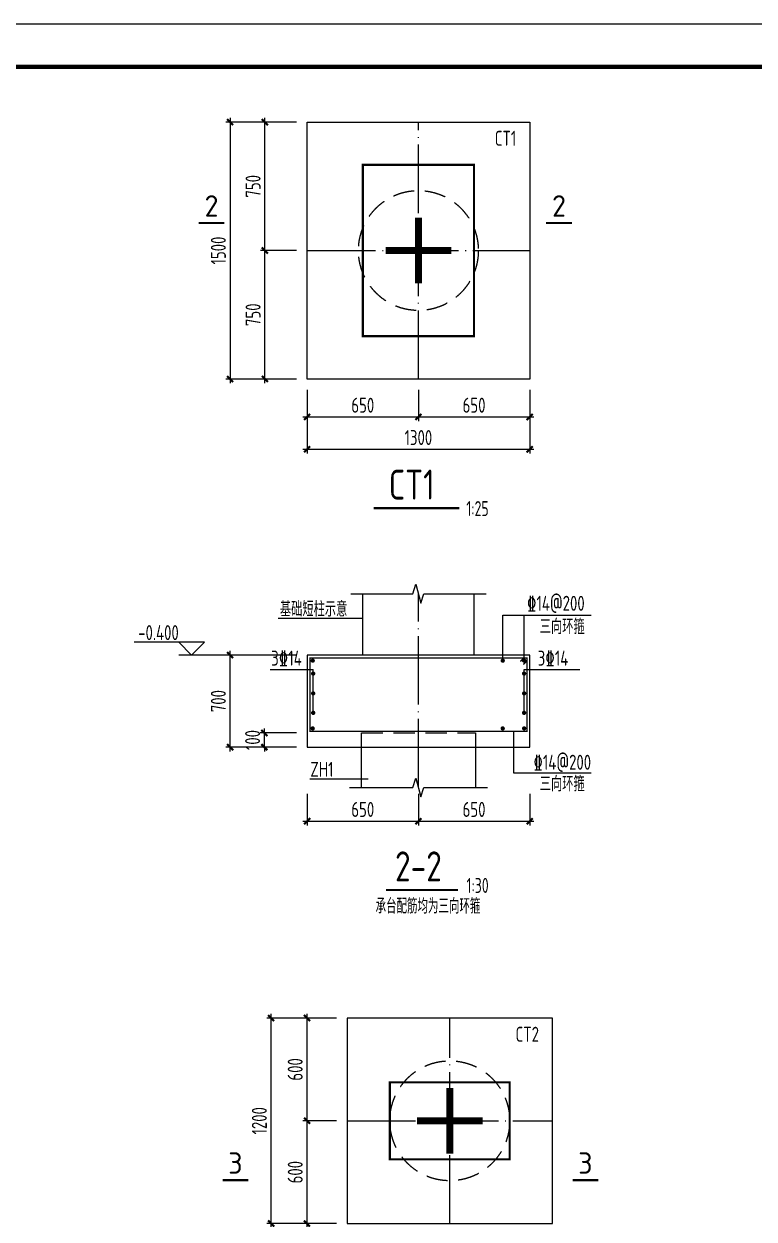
# Model space of a CAD drawing. Extents: x -2746917 to -971774, y -3334247 to -3250358.
# Drawn here: x -2336647 to -2319584, y -3302082 to -3274173 of the extents above; entities that cross this region are included whole.
import ezdxf
from ezdxf.enums import TextEntityAlignment as Align

# ---------------------------------------------------------------- set-up
doc = ezdxf.new("R2010")
doc.units = 0
doc.header["$LTSCALE"] = 1000
doc.header["$MEASUREMENT"] = 0
doc.header["$PDMODE"] = 35
doc.linetypes.add('DASHED', pattern=[0.75, 0.5, -0.25])
doc.linetypes.add('DOTE', pattern=[2.42, 2, -0.2, 0.02, -0.2])
doc.layers.get('0').update_dxf_attribs({"linetype": 'CONTINUOUS'})
doc.layers.get('Defpoints').update_dxf_attribs({"linetype": 'CONTINUOUS'})
for name, color, linetype in [('AXIS', 253, 'DOTE'), ('BASE_DE', 7, 'CONTINUOUS'), ('COLU', 7, 'CONTINUOUS'), ('COLU_DE_TH', 7, 'CONTINUOUS'), ('DIM', 3, 'CONTINUOUS'), ('NUM', 7, 'CONTINUOUS'), ('PILE_DE', 7, 'CONTINUOUS'), ('PILE_DE_DASH', 9, 'DASHED'), ('PUB_TITLE', 4, 'CONTINUOUS'), ('REIN', 1, 'CONTINUOUS'), ('TEXT', 7, 'CONTINUOUS'), ('THICK', 6, 'CONTINUOUS'), ('THIN', 7, 'CONTINUOUS')]:
    doc.layers.add(name, color=color, linetype=linetype)
doc.layers.add('yichutu', color=7, linetype='CONTINUOUS', true_color=0xffffff, plot=False)
doc.styles.add('TSSD_Dimension', font='tssdeng.shx', dxfattribs={"width": 0.75, "bigfont": 'Hztxt.shx'})
doc.styles.add('TSSD_Label', font='tssdeng.shx', dxfattribs={"width": 0.75, "bigfont": 'hztxt.shx'})
doc.styles.add('TSSD_Norm', font='tssdeng.shx', dxfattribs={"width": 0.75, "bigfont": 'hztxt.shx'})
doc.styles.add('TSSD_Rein', font='Tssdeng.shx', dxfattribs={"width": 0.75, "bigfont": 'hztxt.shx'})
doc.dimstyles.new('TSSD_25_100', dxfattribs={"dimtxt": 350, "dimasz": 100, "dimexe": 100, "dimexo": 250, "dimgap": 100, "dimtad": 1, "dimdec": 0, "dimlfac": 0.25, "dimzin": 0, "dimdsep": 46, "dimtxsty": 'TSSD_Dimension', "dimblk": 'ARCHTICK', "dimcen": 0, "dimdle": 100, "dimclrt": 7, "dimadec": 0, "dimazin": 0, "dimtfac": 1, "dimtdec": 0, "dimtix": 1, "dimtmove": 2, "dimatfit": 3, "dimfxl": 1, "dimtolj": 1, "dimtzin": 0, "dimarcsym": 0})
doc.dimstyles.new('TSSD_30_100', dxfattribs={"dimtxt": 350, "dimasz": 100, "dimexe": 100, "dimexo": 250, "dimgap": 100, "dimtad": 1, "dimdec": 0, "dimlfac": 0.3, "dimzin": 0, "dimdsep": 46, "dimtxsty": 'TSSD_Dimension', "dimblk": 'ARCHTICK', "dimcen": 0, "dimdle": 100, "dimclrt": 7, "dimadec": 0, "dimazin": 0, "dimtfac": 1, "dimtdec": 0, "dimtix": 1, "dimtmove": 2, "dimatfit": 3, "dimfxl": 1, "dimtolj": 1, "dimtzin": 0, "dimarcsym": 0})

# ---------------------------------------------------------------- blocks, each defined once
blk = doc.blocks.new('_ArchTick')
at = {"color": 0, "const_width": 0.5}
blk.add_lwpolyline([(-0.71, -0.71), (0.71, 0.71)], dxfattribs=at)
blk = doc.blocks.new('*D2698')
at = {"layer": 'Defpoints', "color": 0}
for p in [(-2331828, -3288912), (-2330028, -3288912), (-2330028, -3291062)]:
    blk.add_point(p, dxfattribs=at)
at = {"layer": 'DIM', "color": 0, "lineweight": -2}
for p, q in [((-2330278, -3288912), (-2331928, -3288912)), ((-2331828, -3291162), (-2331828, -3288812)), ((-2330278, -3291062), (-2331928, -3291062))]:
    blk.add_line(p, q, dxfattribs=at)
at = {"layer": 'DIM', "color": 0, "lineweight": -2, "xscale": 100, "yscale": 100, "zscale": 100}
for p, rotation in [((-2331828, -3288912), 90), ((-2331828, -3291062), 270)]:
    blk.add_blockref('_ArchTick', p, dxfattribs=dict(at, rotation=rotation))
at = {"layer": 'DIM', "color": 7, "insert": (-2332103, -3289987), "char_height": 350, "attachment_point": 5, "rotation": 90, "style": 'TSSD_Dimension'}
blk.add_mtext('\\A1;700', dxfattribs=at)
blk = doc.blocks.new('*D2699')
at = {"layer": 'Defpoints', "color": 0}
for p in [(-2331028, -3290729), (-2330028, -3290729), (-2330028, -3291062)]:
    blk.add_point(p, dxfattribs=at)
at = {"layer": 'DIM', "color": 0, "lineweight": -2}
for p, q in [((-2331028, -3290729), (-2331028, -3290629)), ((-2330278, -3290729), (-2331128, -3290729)), ((-2331028, -3291062), (-2331028, -3290729)), ((-2330278, -3291062), (-2331128, -3291062)), ((-2331028, -3291062), (-2331028, -3291162))]:
    blk.add_line(p, q, dxfattribs=at)
at = {"layer": 'DIM', "color": 0, "lineweight": -2, "xscale": 100, "yscale": 100, "zscale": 100}
for p, rotation in [((-2331028, -3290729), 270), ((-2331028, -3291062), 90)]:
    blk.add_blockref('_ArchTick', p, dxfattribs=dict(at, rotation=rotation))
at = {"layer": 'DIM', "color": 7, "insert": (-2331303, -3290895), "char_height": 350, "attachment_point": 5, "rotation": 90, "style": 'TSSD_Dimension'}
blk.add_mtext('\\A1;100', dxfattribs=at)
blk = doc.blocks.new('_reinbk')
blk.add_line((0, 0), (0, 0))
blk = doc.blocks.new('A$C4DB71547')
at = {"layer": 'REIN', "color": 4, "const_width": 20}
for points in [[(20.9, 106.2), (20.9, -85.5)], [(-75, 10.3), (116.8, 10.3)]]:
    blk.add_lwpolyline(points, dxfattribs=at)
blk = doc.blocks.new('*D2705')
at = {"layer": 'Defpoints', "color": 0, "ltscale": 1.5}
for p in [(-2330028, -3282465), (-2327428, -3282465), (-2327428, -3283352)]:
    blk.add_point(p, dxfattribs=at)
at = {"layer": 'DIM', "color": 0, "lineweight": -2, "ltscale": 1.5}
for p, q in [((-2330028, -3282715), (-2330028, -3283452)), ((-2327428, -3282715), (-2327428, -3283452)), ((-2330128, -3283352), (-2327328, -3283352))]:
    blk.add_line(p, q, dxfattribs=at)
at = {"layer": 'DIM', "color": 0, "lineweight": -2, "ltscale": 1.5, "xscale": 100, "yscale": 100, "zscale": 100, "rotation": 180}
blk.add_blockref('_ArchTick', (-2330028, -3283352), dxfattribs=at)
at = {"layer": 'DIM', "color": 0, "lineweight": -2, "ltscale": 1.5, "xscale": 100, "yscale": 100, "zscale": 100}
blk.add_blockref('_ArchTick', (-2327428, -3283352), dxfattribs=at)
at = {"layer": 'DIM', "color": 7, "ltscale": 1.5, "insert": (-2328728, -3283077), "char_height": 350, "attachment_point": 5, "style": 'TSSD_Dimension'}
blk.add_mtext('\\A1;650', dxfattribs=at)
blk = doc.blocks.new('*D2706')
at = {"layer": 'Defpoints', "color": 0, "ltscale": 1.5}
for p in [(-2327428, -3282465), (-2324828, -3282465), (-2324828, -3283352)]:
    blk.add_point(p, dxfattribs=at)
at = {"layer": 'DIM', "color": 0, "lineweight": -2, "ltscale": 1.5}
for p, q in [((-2327428, -3282715), (-2327428, -3283452)), ((-2324828, -3282715), (-2324828, -3283452)), ((-2327528, -3283352), (-2324728, -3283352))]:
    blk.add_line(p, q, dxfattribs=at)
at = {"layer": 'DIM', "color": 0, "lineweight": -2, "ltscale": 1.5, "xscale": 100, "yscale": 100, "zscale": 100, "rotation": 180}
blk.add_blockref('_ArchTick', (-2327428, -3283352), dxfattribs=at)
at = {"layer": 'DIM', "color": 0, "lineweight": -2, "ltscale": 1.5, "xscale": 100, "yscale": 100, "zscale": 100}
blk.add_blockref('_ArchTick', (-2324828, -3283352), dxfattribs=at)
at = {"layer": 'DIM', "color": 7, "ltscale": 1.5, "insert": (-2326128, -3283077), "char_height": 350, "attachment_point": 5, "style": 'TSSD_Dimension'}
blk.add_mtext('\\A1;650', dxfattribs=at)
blk = doc.blocks.new('*D2707')
at = {"layer": 'Defpoints', "color": 0, "ltscale": 1.5}
for p in [(-2331016, -3279465), (-2330028, -3279465), (-2330028, -3282465)]:
    blk.add_point(p, dxfattribs=at)
at = {"layer": 'DIM', "color": 0, "lineweight": -2, "ltscale": 1.5}
for p, q in [((-2330278, -3279465), (-2331116, -3279465)), ((-2331016, -3282565), (-2331016, -3279365)), ((-2330278, -3282465), (-2331116, -3282465))]:
    blk.add_line(p, q, dxfattribs=at)
at = {"layer": 'DIM', "color": 0, "lineweight": -2, "ltscale": 1.5, "xscale": 100, "yscale": 100, "zscale": 100}
for p, rotation in [((-2331016, -3279465), 90), ((-2331016, -3282465), 270)]:
    blk.add_blockref('_ArchTick', p, dxfattribs=dict(at, rotation=rotation))
at = {"layer": 'DIM', "color": 7, "ltscale": 1.5, "insert": (-2331291, -3280965), "char_height": 350, "attachment_point": 5, "rotation": 90, "style": 'TSSD_Dimension'}
blk.add_mtext('\\A1;750', dxfattribs=at)
blk = doc.blocks.new('*D2708')
at = {"layer": 'Defpoints', "color": 0, "ltscale": 1.5}
for p in [(-2331016, -3276465), (-2330028, -3276465), (-2330028, -3279465)]:
    blk.add_point(p, dxfattribs=at)
at = {"layer": 'DIM', "color": 0, "lineweight": -2, "ltscale": 1.5}
for p, q in [((-2331016, -3279565), (-2331016, -3276365)), ((-2330278, -3276465), (-2331116, -3276465)), ((-2330278, -3279465), (-2331116, -3279465))]:
    blk.add_line(p, q, dxfattribs=at)
at = {"layer": 'DIM', "color": 0, "lineweight": -2, "ltscale": 1.5, "xscale": 100, "yscale": 100, "zscale": 100}
for p, rotation in [((-2331016, -3276465), 90), ((-2331016, -3279465), 270)]:
    blk.add_blockref('_ArchTick', p, dxfattribs=dict(at, rotation=rotation))
at = {"layer": 'DIM', "color": 7, "ltscale": 1.5, "insert": (-2331291, -3277965), "char_height": 350, "attachment_point": 5, "rotation": 90, "style": 'TSSD_Dimension'}
blk.add_mtext('\\A1;750', dxfattribs=at)
blk = doc.blocks.new('*D2709')
at = {"layer": 'Defpoints', "color": 0, "ltscale": 1.5}
for p in [(-2330028, -3276465), (-2331828, -3282465), (-2330028, -3282465)]:
    blk.add_point(p, dxfattribs=at)
at = {"layer": 'DIM', "color": 0, "lineweight": -2, "ltscale": 1.5}
for p, q in [((-2331828, -3276365), (-2331828, -3282565)), ((-2330278, -3276465), (-2331928, -3276465)), ((-2330278, -3282465), (-2331928, -3282465))]:
    blk.add_line(p, q, dxfattribs=at)
at = {"layer": 'DIM', "color": 0, "lineweight": -2, "ltscale": 1.5, "xscale": 100, "yscale": 100, "zscale": 100}
for p, rotation in [((-2331828, -3276465), 90), ((-2331828, -3282465), 270)]:
    blk.add_blockref('_ArchTick', p, dxfattribs=dict(at, rotation=rotation))
at = {"layer": 'DIM', "color": 7, "ltscale": 1.5, "insert": (-2332103, -3279465), "char_height": 350, "attachment_point": 5, "rotation": 90, "style": 'TSSD_Dimension'}
blk.add_mtext('\\A1;1500', dxfattribs=at)
blk = doc.blocks.new('*D2710')
at = {"layer": 'Defpoints', "color": 0, "ltscale": 1.5}
for p in [(-2330028, -3282465), (-2324828, -3282465), (-2324828, -3284107)]:
    blk.add_point(p, dxfattribs=at)
at = {"layer": 'DIM', "color": 0, "lineweight": -2, "ltscale": 1.5}
for p, q in [((-2330028, -3282715), (-2330028, -3284207)), ((-2324828, -3282715), (-2324828, -3284207)), ((-2330128, -3284107), (-2324728, -3284107))]:
    blk.add_line(p, q, dxfattribs=at)
at = {"layer": 'DIM', "color": 0, "lineweight": -2, "ltscale": 1.5, "xscale": 100, "yscale": 100, "zscale": 100, "rotation": 180}
blk.add_blockref('_ArchTick', (-2330028, -3284107), dxfattribs=at)
at = {"layer": 'DIM', "color": 0, "lineweight": -2, "ltscale": 1.5, "xscale": 100, "yscale": 100, "zscale": 100}
blk.add_blockref('_ArchTick', (-2324828, -3284107), dxfattribs=at)
at = {"layer": 'DIM', "color": 7, "ltscale": 1.5, "insert": (-2327428, -3283832), "char_height": 350, "attachment_point": 5, "style": 'TSSD_Dimension'}
blk.add_mtext('\\A1;1300', dxfattribs=at)
blk = doc.blocks.new('*D2711')
at = {"layer": 'Defpoints', "color": 0, "ltscale": 1.5}
for p in [(-2330028, -3291899), (-2327428, -3291899), (-2327428, -3292791)]:
    blk.add_point(p, dxfattribs=at)
at = {"layer": 'DIM', "color": 0, "lineweight": -2, "ltscale": 1.5}
for p, q in [((-2330028, -3292149), (-2330028, -3292891)), ((-2327428, -3292149), (-2327428, -3292891)), ((-2330128, -3292791), (-2327328, -3292791))]:
    blk.add_line(p, q, dxfattribs=at)
at = {"layer": 'DIM', "color": 0, "lineweight": -2, "ltscale": 1.5, "xscale": 100, "yscale": 100, "zscale": 100, "rotation": 180}
blk.add_blockref('_ArchTick', (-2330028, -3292791), dxfattribs=at)
at = {"layer": 'DIM', "color": 0, "lineweight": -2, "ltscale": 1.5, "xscale": 100, "yscale": 100, "zscale": 100}
blk.add_blockref('_ArchTick', (-2327428, -3292791), dxfattribs=at)
at = {"layer": 'DIM', "color": 7, "ltscale": 1.5, "insert": (-2328728, -3292516), "char_height": 350, "attachment_point": 5, "style": 'TSSD_Dimension'}
blk.add_mtext('\\A1;650', dxfattribs=at)
blk = doc.blocks.new('*D2712')
at = {"layer": 'Defpoints', "color": 0, "ltscale": 1.5}
for p in [(-2327428, -3291899), (-2324828, -3291899), (-2324828, -3292791)]:
    blk.add_point(p, dxfattribs=at)
at = {"layer": 'DIM', "color": 0, "lineweight": -2, "ltscale": 1.5}
for p, q in [((-2327428, -3292149), (-2327428, -3292891)), ((-2324828, -3292149), (-2324828, -3292891)), ((-2327528, -3292791), (-2324728, -3292791))]:
    blk.add_line(p, q, dxfattribs=at)
at = {"layer": 'DIM', "color": 0, "lineweight": -2, "ltscale": 1.5, "xscale": 100, "yscale": 100, "zscale": 100, "rotation": 180}
blk.add_blockref('_ArchTick', (-2327428, -3292791), dxfattribs=at)
at = {"layer": 'DIM', "color": 0, "lineweight": -2, "ltscale": 1.5, "xscale": 100, "yscale": 100, "zscale": 100}
blk.add_blockref('_ArchTick', (-2324828, -3292791), dxfattribs=at)
at = {"layer": 'DIM', "color": 7, "ltscale": 1.5, "insert": (-2326128, -3292516), "char_height": 350, "attachment_point": 5, "style": 'TSSD_Dimension'}
blk.add_mtext('\\A1;650', dxfattribs=at)
blk = doc.blocks.new('*D2716')
at = {"layer": 'Defpoints', "color": 0, "ltscale": 1.5}
for p in [(-2329095, -3297386), (-2330032, -3299786), (-2329095, -3299786)]:
    blk.add_point(p, dxfattribs=at)
at = {"layer": 'DIM', "color": 0, "lineweight": -2, "ltscale": 1.5}
for p, q in [((-2329345, -3297386), (-2330132, -3297386)), ((-2330032, -3297286), (-2330032, -3299886)), ((-2329345, -3299786), (-2330132, -3299786))]:
    blk.add_line(p, q, dxfattribs=at)
at = {"layer": 'DIM', "color": 0, "lineweight": -2, "ltscale": 1.5, "xscale": 100, "yscale": 100, "zscale": 100}
for p, rotation in [((-2330032, -3297386), 90), ((-2330032, -3299786), 270)]:
    blk.add_blockref('_ArchTick', p, dxfattribs=dict(at, rotation=rotation))
at = {"layer": 'DIM', "color": 7, "ltscale": 1.5, "insert": (-2330307, -3298586), "char_height": 350, "attachment_point": 5, "rotation": 90, "style": 'TSSD_Dimension'}
blk.add_mtext('\\A1;600', dxfattribs=at)
blk = doc.blocks.new('*D2717')
at = {"layer": 'Defpoints', "color": 0, "ltscale": 1.5}
for p in [(-2329095, -3299786), (-2330032, -3302186), (-2329095, -3302186)]:
    blk.add_point(p, dxfattribs=at)
at = {"layer": 'DIM', "color": 0, "lineweight": -2, "ltscale": 1.5}
for p, q in [((-2329345, -3299786), (-2330132, -3299786)), ((-2330032, -3299686), (-2330032, -3302286)), ((-2329345, -3302186), (-2330132, -3302186))]:
    blk.add_line(p, q, dxfattribs=at)
at = {"layer": 'DIM', "color": 0, "lineweight": -2, "ltscale": 1.5, "xscale": 100, "yscale": 100, "zscale": 100}
for p, rotation in [((-2330032, -3299786), 90), ((-2330032, -3302186), 270)]:
    blk.add_blockref('_ArchTick', p, dxfattribs=dict(at, rotation=rotation))
at = {"layer": 'DIM', "color": 7, "ltscale": 1.5, "insert": (-2330307, -3300986), "char_height": 350, "attachment_point": 5, "rotation": 90, "style": 'TSSD_Dimension'}
blk.add_mtext('\\A1;600', dxfattribs=at)
blk = doc.blocks.new('*D2718')
at = {"layer": 'Defpoints', "color": 0, "ltscale": 1.5}
for p in [(-2330870, -3297386), (-2329095, -3297386), (-2329095, -3302186)]:
    blk.add_point(p, dxfattribs=at)
at = {"layer": 'DIM', "color": 0, "lineweight": -2, "ltscale": 1.5}
for p, q in [((-2329345, -3297386), (-2330970, -3297386)), ((-2330870, -3302286), (-2330870, -3297286)), ((-2329345, -3302186), (-2330970, -3302186))]:
    blk.add_line(p, q, dxfattribs=at)
at = {"layer": 'DIM', "color": 0, "lineweight": -2, "ltscale": 1.5, "xscale": 100, "yscale": 100, "zscale": 100}
for p, rotation in [((-2330870, -3297386), 90), ((-2330870, -3302186), 270)]:
    blk.add_blockref('_ArchTick', p, dxfattribs=dict(at, rotation=rotation))
at = {"layer": 'DIM', "color": 7, "ltscale": 1.5, "insert": (-2331145, -3299786), "char_height": 350, "attachment_point": 5, "rotation": 90, "style": 'TSSD_Dimension'}
blk.add_mtext('\\A1;1200', dxfattribs=at)
blk = doc.blocks.new('yct-743-420-74300-42000-100-2002.0')
at = {"layer": 'yichutu', "color": 7, "true_color": 0xffffff}
blk.add_lwpolyline([(0, 0), (0, 42000), (74300, 42000), (74300, 0)], close=True, dxfattribs=at)
blk = doc.blocks.new('A$C6B365CFD')
at = {"layer": 'PUB_TITLE'}
blk.add_lwpolyline([(-70467, -17093), (-70467, 24907), (3833, 24907), (3833, -17093)], close=True, dxfattribs=at)
at = {"layer": 'PUB_TITLE', "const_width": 100}
blk.add_lwpolyline([(2833, -16093), (2833, 23907), (-69753, 23907), (-69753, -16093), (2833, -16093)], dxfattribs=at)

msp = doc.modelspace()

# ---------------------------------------------------------------- linework, layer by layer
at = {"linetype": 'ByBlock'}
for p, q in [((-2330895.01, -3289245.61), (-2329887.13, -3289245.61)), ((-2329887.13, -3290259.98), (-2329887.13, -3289245.61)), ((-2324958.14, -3290259.98), (-2324958.14, -3289245.61)), ((-2324958.14, -3289245.61), (-2323659.17, -3289245.61))]:
    msp.add_line(p, q, dxfattribs=at)
at = {"layer": 'AXIS', "linetype": 'DOTE', "lineweight": 5, "ltscale": 0.8}
for p, q in [((-2327428.14, -3282464.83), (-2327428.14, -3276464.83)), ((-2330028.14, -3279464.83), (-2324828.14, -3279464.83)), ((-2327428.14, -3292002.41), (-2327428.14, -3287478.58)), ((-2326695.41, -3302186.09), (-2326695.41, -3297386.09)), ((-2329095.41, -3299786.09), (-2324295.41, -3299786.09))]:
    msp.add_line(p, q, dxfattribs=at)
at = {"layer": 'BASE_DE'}
for p, q in [((-2328728.14, -3288912.13), (-2328728.14, -3287478.58)), ((-2326128.14, -3288912.13), (-2326128.14, -3287478.58))]:
    msp.add_line(p, q, dxfattribs=at)
msp.add_lwpolyline([(-2330028.14, -3291062.13), (-2324828.14, -3291062.13), (-2324828.14, -3288912.13), (-2330028.14, -3288912.13), (-2330028.14, -3291062.13)], dxfattribs=at)
at = {"layer": 'COLU'}
for points in [[(-2330028.14, -3276464.83), (-2324828.14, -3276464.83), (-2324828.14, -3282464.83), (-2330028.14, -3282464.83)], [(-2324295.41, -3297386.09), (-2329095.41, -3297386.09), (-2329095.41, -3302186.09), (-2324295.41, -3302186.09)]]:
    msp.add_lwpolyline(points, close=True, dxfattribs=at)
at = {"layer": 'COLU_DE_TH', "const_width": 50}
for points in [[(-2328728.14, -3277464.83), (-2326128.14, -3277464.83), (-2326128.14, -3281464.83), (-2328728.14, -3281464.83)], [(-2328095.41, -3298886.09), (-2325295.41, -3298886.09), (-2325295.41, -3300686.09), (-2328095.41, -3300686.09)]]:
    msp.add_lwpolyline(points, close=True, dxfattribs=at)
at = {"layer": 'NUM', "linetype": 'ByBlock'}
msp.add_line((-2329968.66, -3291800.54, 100), (-2328600.36, -3291800.54, 100), dxfattribs=at)
at = {"layer": 'NUM', "const_width": 50}
for points in [[(-2326472.5, -3285481.07), (-2328474.55, -3285481.07)], [(-2326505.28, -3294395.46), (-2328185.94, -3294395.46)]]:
    msp.add_lwpolyline(points, dxfattribs=at)
at = {"layer": 'PILE_DE'}
for p, q in [((-2328761.47, -3292002.41), (-2328761.47, -3291062.13)), ((-2326094.8, -3291062.13), (-2326094.8, -3292002.41))]:
    msp.add_line(p, q, dxfattribs=at)
at = {"layer": 'PILE_DE_DASH'}
for p, q in [((-2328761.47, -3291062.13), (-2328761.47, -3290728.8)), ((-2328761.47, -3290728.8), (-2326094.8, -3290728.8)), ((-2326094.8, -3290728.8), (-2326094.8, -3291062.13))]:
    msp.add_line(p, q, dxfattribs=at)
for centre in [(-2327428.14, -3279464.83), (-2326695.41, -3299786.09)]:
    msp.add_circle(centre, 1400, dxfattribs=at)
at = {"layer": 'REIN', "const_width": 30}
msp.add_lwpolyline([(-2325048.7, -3289061.98), (-2324963.85, -3288977.13), (-2324893.14, -3288977.13), (-2324893.14, -3290689.07), (-2329963.14, -3290689.07), (-2329963.14, -3288977.13), (-2324893.14, -3288977.13), (-2324893.14, -3289047.84), (-2324977.99, -3289132.69)], dxfattribs=at)
at = {"layer": 'REIN', "const_width": 50}
for points in [[(-2329873.14, -3289042.13, -1), (-2329923.14, -3289042.13, -1)], [(-2325483.14, -3289042.13, 1), (-2325433.14, -3289042.13, 1)], [(-2324983.14, -3289042.13, 1), (-2324933.14, -3289042.13, 1)], [(-2329912.13, -3289342.74, 1), (-2329862.13, -3289342.74, 1)], [(-2324983.14, -3289342.74, 1), (-2324933.14, -3289342.74, 1)], [(-2329912.13, -3289806.68, 1), (-2329862.13, -3289806.68, 1)], [(-2324983.14, -3289806.68, 1), (-2324933.14, -3289806.68, 1)], [(-2329912.13, -3290259.98, 1), (-2329862.13, -3290259.98, 1)], [(-2324983.14, -3290259.98, 1), (-2324933.14, -3290259.98, 1)], [(-2329873.14, -3290624.07, -1), (-2329923.14, -3290624.07, -1)], [(-2325483.14, -3290624.07, 1), (-2325433.14, -3290624.07, 1)], [(-2324983.14, -3290624.07, 1), (-2324933.14, -3290624.07, 1)]]:
    msp.add_lwpolyline(points, format="xyb", close=True, dxfattribs=at)
at = {"layer": 'TEXT'}
for p, q in [((-2328728.14, -3288053.61), (-2330705.37, -3288053.61)), ((-2325458.14, -3289042.13), (-2325458.14, -3287977.13)), ((-2325458.14, -3287977.13), (-2323393.14, -3287977.13)), ((-2324958.14, -3289042.13), (-2324958.14, -3287977.13))]:
    msp.add_line(p, q, dxfattribs=at)
msp.add_lwpolyline([(-2325208.14, -3290689.07), (-2325208.14, -3291663.8), (-2323393.14, -3291663.8)], dxfattribs=at)
at = {"layer": 'THICK', "const_width": 50}
for points in [[(-2331962.18, -3278824.08), (-2332562.18, -3278824.08)], [(-2323843.04, -3278824.08), (-2324443.04, -3278824.08)], [(-2331404.37, -3301172.8), (-2332004.37, -3301172.8)], [(-2323226.35, -3301172.8), (-2323826.35, -3301172.8)]]:
    msp.add_lwpolyline(points, dxfattribs=at)
at = {"layer": 'THIN'}
for p, q in [((-2332428.14, -3288612.13), (-2334066.6, -3288612.13)), ((-2332728.14, -3288912.13), (-2333028.14, -3288612.13)), ((-2332728.14, -3288912.13), (-2332428.14, -3288612.13)), ((-2331928.14, -3288912.13), (-2333028.14, -3288912.13))]:
    msp.add_line(p, q, dxfattribs=at)
at = {"layer": 'THIN', "ltscale": 1.5}
msp.add_lwpolyline([(-2329008.14, -3287478.58), (-2327558.14, -3287478.58), (-2327488.14, -3287258.58), (-2327368.14, -3287698.58), (-2327298.14, -3287478.58), (-2325848.14, -3287478.58)], dxfattribs=at)
at = {"layer": 'THIN', "lineweight": 5, "ltscale": 1.5}
msp.add_lwpolyline([(-2329041.47, -3292002.41), (-2327558.14, -3292002.41), (-2327488.14, -3291782.41), (-2327368.14, -3292222.41), (-2327298.14, -3292002.41), (-2325814.8, -3292002.41)], dxfattribs=at)

# ---------------------------------------------------------------- block references
at = {"ltscale": 1.5}
msp.add_blockref('A$C6B365CFD', (-2283948.99, -3299080.41), dxfattribs=at)
at = {"layer": 'COLU', "ltscale": 1.5, "yscale": 8, "zscale": 8}
for p, xscale in [((-2327595.37, -3279547.6), 8), ((-2326528.17, -3299868.85), -8)]:
    msp.add_blockref('A$C4DB71547', p, dxfattribs=dict(at, xscale=xscale))
at = {"layer": 'TEXT', "xscale": 100, "yscale": 100, "zscale": 100, "rotation": 90}
msp.add_blockref('_reinbk', (-2325208.14, -3290689.07), dxfattribs=at)
at = {"layer": 'yichutu'}
msp.add_blockref('yct-743-420-74300-42000-100-2002.0', (-2354415.7, -3316173.05), dxfattribs=at)

# ---------------------------------------------------------------- texts
at = {"layer": 'TEXT', "style": 'TSSD_Rein', "width": 0.75}
for s, p in [('CT1', (-2325142.86, -3277019.22)), ('%%13214@200', (-2323543.14, -3287877.13)), ('三向环箍', (-2323543.14, -3288422.61)), ('-0.400', (-2333028.14, -3288562.13)), ('3%%13214', (-2330153.41, -3289158.21)), ('3%%13214', (-2323925.45, -3289158.21)), ('%%13214@200', (-2323393.14, -3291588.8)), ('三向环箍', (-2323543.14, -3292093.1)), ('CT2', (-2324610.14, -3297940.48))]:
    msp.add_text(s, height=350, dxfattribs=at).set_placement(p, align=Align.RIGHT)
at = {"layer": 'TEXT', "style": 'TSSD_Norm'}
for s, p in [('2', (-2332262.18, -3278424.08)), ('2', (-2324143.04, -3278424.08)), ('3', (-2331704.37, -3300772.8)), ('3', (-2323526.35, -3300772.8))]:
    msp.add_text(s, height=500, dxfattribs=at).set_placement(p, align=Align.MIDDLE_CENTER)
at = {"layer": 'TEXT', "style": 'TSSD_Label', "width": 0.8}
for s, p in [('CT1', (-2327586.71, -3285281.07)), ('2-2', (-2327428.14, -3294195.46))]:
    msp.add_text(s, height=700, dxfattribs=at).set_placement(p, align=Align.CENTER)
at = {"layer": 'TEXT', "style": 'TSSD_Rein'}
for s, width, p in [('1:25', 0.7, (-2326308.97, -3285665.42)), ('基础短柱示意', 0.75, (-2330664.75, -3288012.33)), ('ZH1', 0.75, (-2329953.71, -3291754.34)), ('1:30', 0.7, (-2326304.26, -3294466.11)), ('承台配筋均为三向环箍', 0.7, (-2328429.73, -3294947.28, -48))]:
    msp.add_text(s, height=350, dxfattribs=dict(at, width=width)).set_placement(p)

# ---------------------------------------------------------------- dimensions: what is measured, and where the dimension line sits
at = {"layer": 'DIM', "ltscale": 1.5}
for base, p1, p2, picture, middle in [((-2331827.8, -3282464.83), (-2330028.14, -3276464.83), (-2330028.14, -3282464.83), '*D2709', (-2332102.8, -3279464.83)), ((-2331016.4, -3276464.83), (-2330028.14, -3279464.83), (-2330028.14, -3276464.83), '*D2708', (-2331291.4, -3277964.83)), ((-2331016.4, -3279464.83), (-2330028.14, -3282464.83), (-2330028.14, -3279464.83), '*D2707', (-2331291.4, -3280964.83)), ((-2330869.75, -3297386.09), (-2329095.41, -3302186.09), (-2329095.41, -3297386.09), '*D2718', (-2331144.75, -3299786.09)), ((-2330031.6, -3299786.09), (-2329095.41, -3297386.09), (-2329095.41, -3299786.09), '*D2716', (-2330306.6, -3298586.09)), ((-2330031.6, -3302186.09), (-2329095.41, -3299786.09), (-2329095.41, -3302186.09), '*D2717', (-2330306.6, -3300986.09))]:
    dim = msp.add_linear_dim(base=base, p1=p1, p2=p2, angle=90, dimstyle='TSSD_25_100', dxfattribs=at)
    dim.commit()
    dim.dimension.update_dxf_attribs({"geometry": picture, "text_midpoint": middle})
for base, p1, p2, picture, middle in [((-2327428.14, -3283351.89), (-2330028.14, -3282464.83), (-2327428.14, -3282464.83), '*D2705', (-2328728.14, -3283076.89)), ((-2324828.14, -3284106.64), (-2330028.14, -3282464.83), (-2324828.14, -3282464.83), '*D2710', (-2327428.14, -3283831.64)), ((-2324828.14, -3283351.89), (-2327428.14, -3282464.83), (-2324828.14, -3282464.83), '*D2706', (-2326128.14, -3283076.89)), ((-2327428.14, -3292791.34), (-2330028.14, -3291898.83), (-2327428.14, -3291898.83), '*D2711', (-2328728.14, -3292516.34)), ((-2324828.14, -3292791.34), (-2327428.14, -3291898.83), (-2324828.14, -3291898.83), '*D2712', (-2326128.14, -3292516.34))]:
    dim = msp.add_linear_dim(base=base, p1=p1, p2=p2, dimstyle='TSSD_25_100', dxfattribs=at)
    dim.commit()
    dim.dimension.update_dxf_attribs({"geometry": picture, "text_midpoint": middle})
at = {"layer": 'DIM'}
dim = msp.add_linear_dim(base=(-2331828.14, -3288912.13), p1=(-2330028.14, -3291062.13), p2=(-2330028.14, -3288912.13), angle=90, text='700', dimstyle='TSSD_30_100', dxfattribs=at)
dim.commit()
dim.dimension.update_dxf_attribs({"geometry": '*D2698', "text_midpoint": (-2332103.14, -3289987.13)})
dim = msp.add_linear_dim(base=(-2331028.14, -3290728.8), p1=(-2330028.14, -3291062.13), p2=(-2330028.14, -3290728.8), angle=90, dimstyle='TSSD_30_100', dxfattribs=at)
dim.commit()
dim.dimension.update_dxf_attribs({"geometry": '*D2699', "text_midpoint": (-2331303.14, -3290895.46)})

doc.saveas('drawing.dxf')
